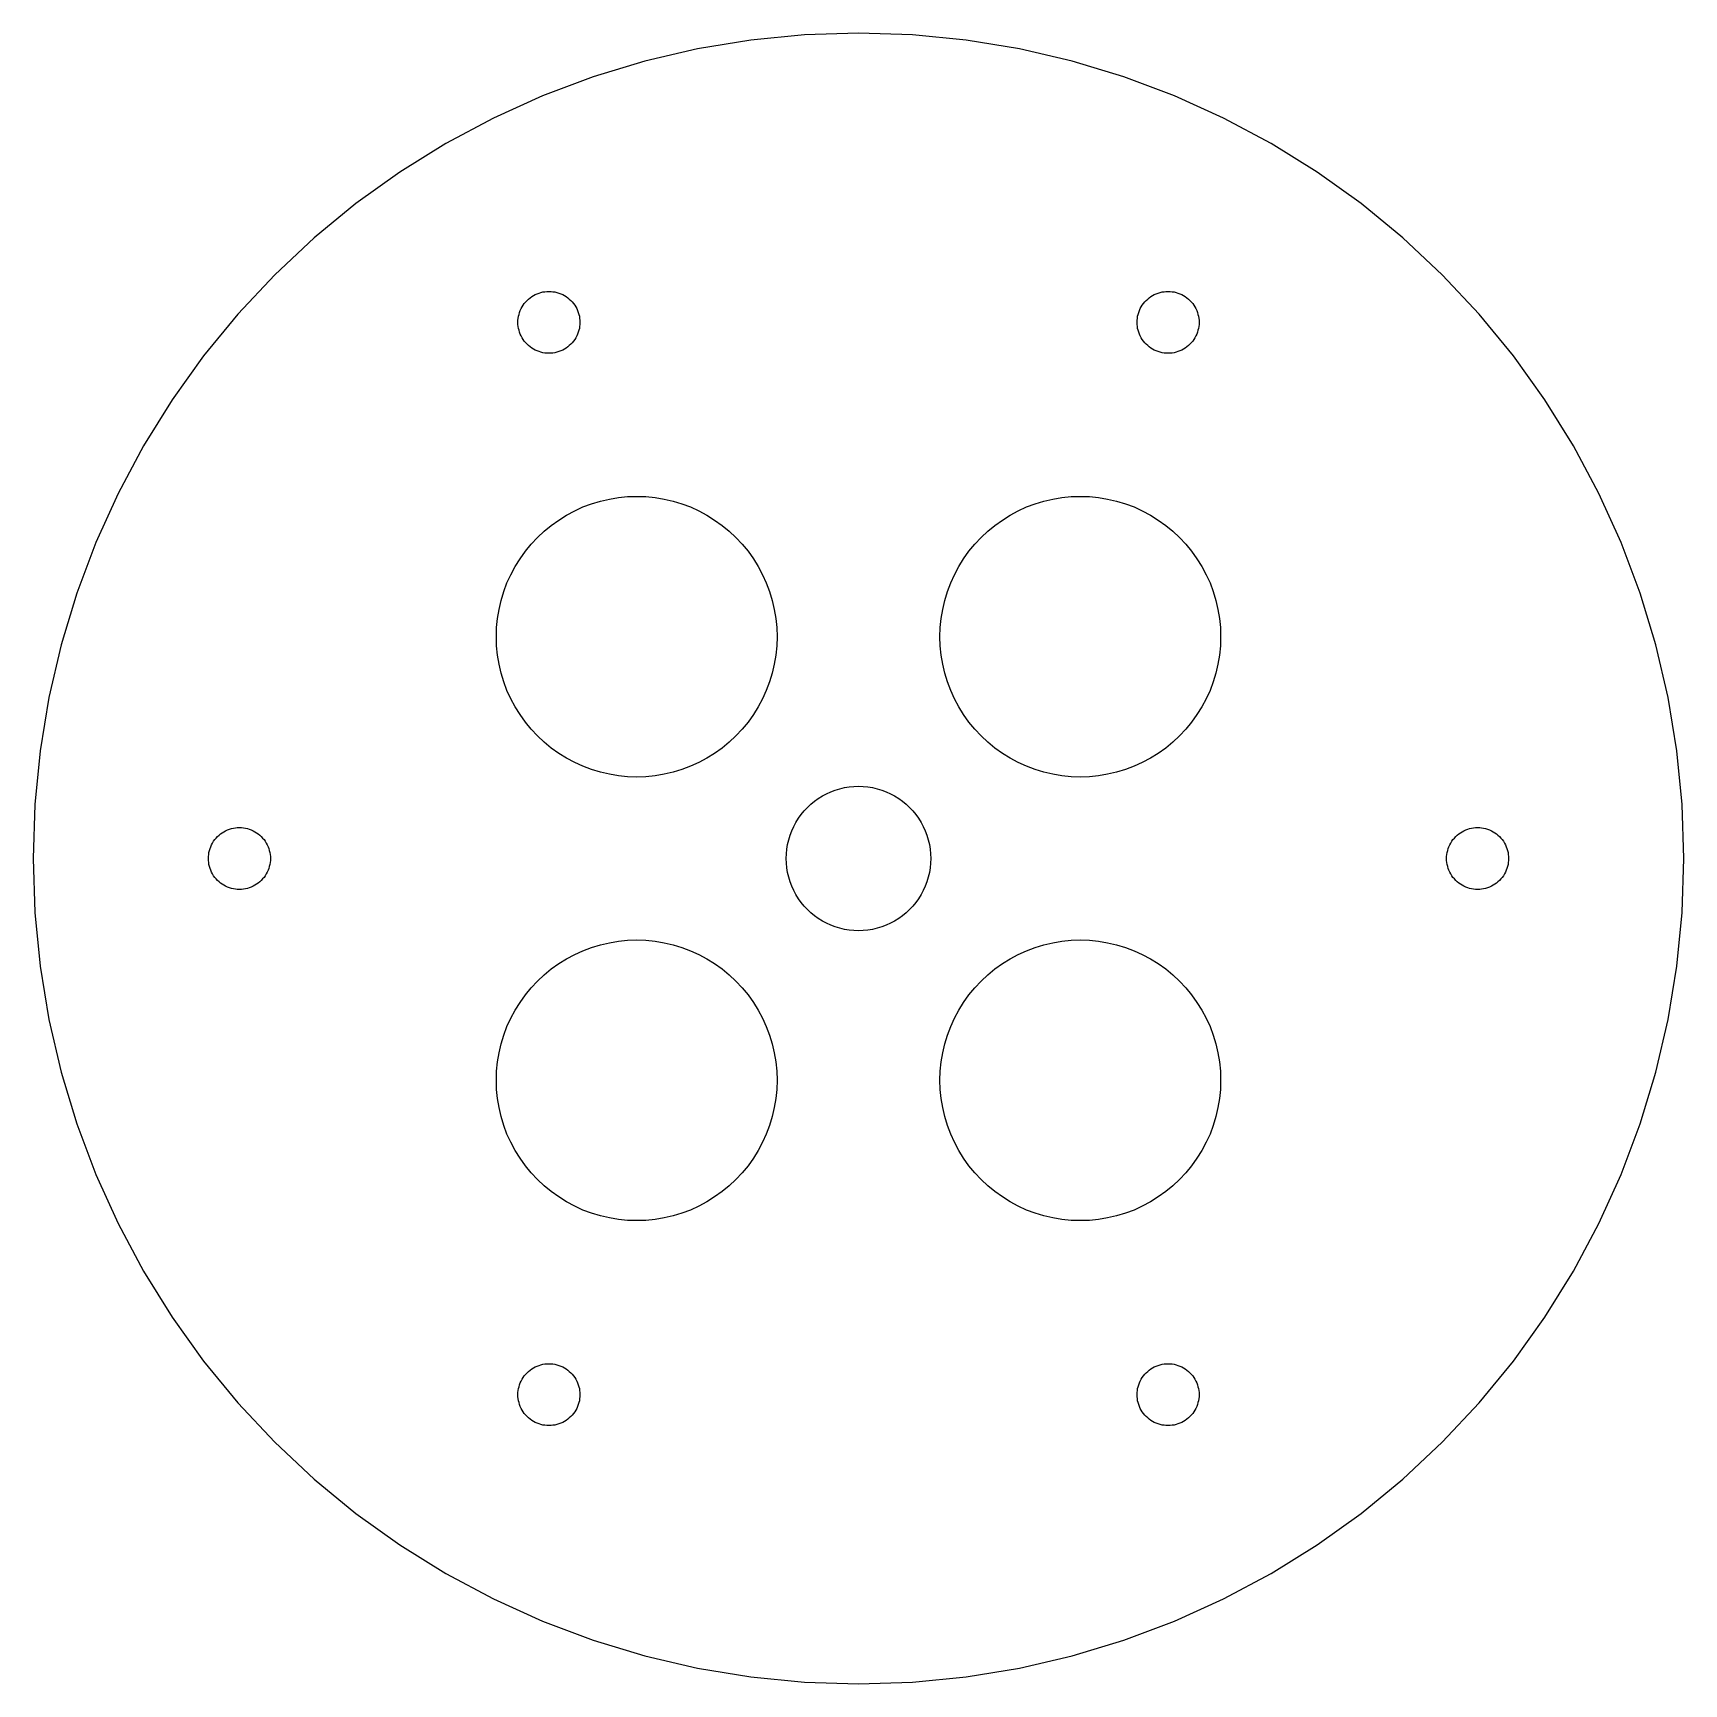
# Model space of a CAD drawing. Header units: millimetres. Extents: x -60 to 60, y -60 to 60.
import ezdxf

# ---------------------------------------------------------------- set-up
doc = ezdxf.new("R2010")
doc.units = ezdxf.units.MM

msp = doc.modelspace()

# ---------------------------------------------------------------- linework, layer by layer
at = {"layer": 'SCHNITT'}
for points in [[(3.92, -59.87), (7.83, -59.49), (11.71, -58.85), (15.53, -57.96), (19.29, -56.82), (22.96, -55.43), (26.54, -53.81), (30, -51.96), (33.33, -49.89), (36.53, -47.6), (39.56, -45.11), (42.43, -42.43), (45.11, -39.56), (47.6, -36.53), (49.89, -33.33), (51.96, -30), (53.81, -26.54), (55.43, -22.96), (56.82, -19.29), (57.96, -15.53), (58.85, -11.71), (59.49, -7.83), (59.87, -3.92), (60, 0), (59.87, 3.92), (59.49, 7.83), (58.85, 11.71), (57.96, 15.53), (56.82, 19.29), (55.43, 22.96), (53.81, 26.54), (51.96, 30), (49.89, 33.33), (47.6, 36.53), (45.11, 39.56), (42.43, 42.43), (39.56, 45.11), (36.53, 47.6), (33.33, 49.89), (30, 51.96), (26.54, 53.81), (22.96, 55.43), (19.29, 56.82), (15.53, 57.96), (11.71, 58.85), (7.83, 59.49), (3.92, 59.87), (0, 60), (-3.92, 59.87), (-7.83, 59.49), (-11.71, 58.85), (-15.53, 57.96), (-19.29, 56.82), (-22.96, 55.43), (-26.54, 53.81), (-30, 51.96), (-33.33, 49.89), (-36.53, 47.6), (-39.56, 45.11), (-42.43, 42.43), (-45.11, 39.56), (-47.6, 36.53), (-49.89, 33.33), (-51.96, 30), (-53.81, 26.54), (-55.43, 22.96), (-56.82, 19.29), (-57.96, 15.53), (-58.85, 11.71), (-59.49, 7.83), (-59.87, 3.92), (-60, 0), (-59.87, -3.92), (-59.49, -7.83), (-58.85, -11.71), (-57.96, -15.53), (-56.82, -19.29), (-55.43, -22.96), (-53.81, -26.54), (-51.96, -30), (-49.89, -33.33), (-47.6, -36.53), (-45.11, -39.56), (-42.43, -42.43), (-39.56, -45.11), (-36.53, -47.6), (-33.33, -49.89), (-30, -51.96), (-26.54, -53.81), (-22.96, -55.43), (-19.29, -56.82), (-15.53, -57.96), (-11.71, -58.85), (-7.83, -59.49), (-3.92, -59.87), (0, -60)], [(-22.65, 36.73), (-22.79, 36.74), (-22.94, 36.76), (-23.08, 36.8), (-23.22, 36.84), (-23.36, 36.89), (-23.5, 36.95), (-23.62, 37.02), (-23.75, 37.1), (-23.87, 37.19), (-23.98, 37.28), (-24.09, 37.38), (-24.19, 37.49), (-24.29, 37.6), (-24.37, 37.72), (-24.45, 37.85), (-24.52, 37.98), (-24.58, 38.11), (-24.63, 38.25), (-24.67, 38.39), (-24.71, 38.53), (-24.73, 38.68), (-24.75, 38.82), (-24.75, 38.97), (-24.75, 39.12), (-24.73, 39.26), (-24.71, 39.41), (-24.67, 39.55), (-24.63, 39.69), (-24.58, 39.83), (-24.52, 39.97), (-24.45, 40.1), (-24.37, 40.22), (-24.29, 40.34), (-24.19, 40.45), (-24.09, 40.56), (-23.98, 40.66), (-23.87, 40.76), (-23.75, 40.84), (-23.62, 40.92), (-23.5, 40.99), (-23.36, 41.05), (-23.22, 41.1), (-23.08, 41.14), (-22.94, 41.18), (-22.79, 41.2), (-22.65, 41.22), (-22.5, 41.22), (-22.35, 41.22), (-22.21, 41.2), (-22.06, 41.18), (-21.92, 41.14), (-21.78, 41.1), (-21.64, 41.05), (-21.5, 40.99), (-21.38, 40.92), (-21.25, 40.84), (-21.13, 40.76), (-21.02, 40.66), (-20.91, 40.56), (-20.81, 40.45), (-20.71, 40.34), (-20.63, 40.22), (-20.55, 40.1), (-20.48, 39.97), (-20.42, 39.83), (-20.37, 39.69), (-20.33, 39.55), (-20.29, 39.41), (-20.27, 39.26), (-20.25, 39.12), (-20.25, 38.97), (-20.25, 38.82), (-20.27, 38.68), (-20.29, 38.53), (-20.33, 38.39), (-20.37, 38.25), (-20.42, 38.11), (-20.48, 37.98), (-20.55, 37.85), (-20.63, 37.72), (-20.71, 37.6), (-20.81, 37.49), (-20.91, 37.38), (-21.02, 37.28), (-21.13, 37.19), (-21.25, 37.1), (-21.38, 37.02), (-21.5, 36.95), (-21.64, 36.89), (-21.78, 36.84), (-21.92, 36.8), (-22.06, 36.76), (-22.21, 36.74), (-22.35, 36.73), (-22.5, 36.72)], [(22.35, 36.73), (22.21, 36.74), (22.06, 36.76), (21.92, 36.8), (21.78, 36.84), (21.64, 36.89), (21.5, 36.95), (21.38, 37.02), (21.25, 37.1), (21.13, 37.19), (21.02, 37.28), (20.91, 37.38), (20.81, 37.49), (20.71, 37.6), (20.63, 37.72), (20.55, 37.85), (20.48, 37.98), (20.42, 38.11), (20.37, 38.25), (20.33, 38.39), (20.29, 38.53), (20.27, 38.68), (20.25, 38.82), (20.25, 38.97), (20.25, 39.12), (20.27, 39.26), (20.29, 39.41), (20.33, 39.55), (20.37, 39.69), (20.42, 39.83), (20.48, 39.97), (20.55, 40.1), (20.63, 40.22), (20.71, 40.34), (20.81, 40.45), (20.91, 40.56), (21.02, 40.66), (21.13, 40.76), (21.25, 40.84), (21.38, 40.92), (21.5, 40.99), (21.64, 41.05), (21.78, 41.1), (21.92, 41.14), (22.06, 41.18), (22.21, 41.2), (22.35, 41.22), (22.5, 41.22), (22.65, 41.22), (22.79, 41.2), (22.94, 41.18), (23.08, 41.14), (23.22, 41.1), (23.36, 41.05), (23.5, 40.99), (23.62, 40.92), (23.75, 40.84), (23.87, 40.76), (23.98, 40.66), (24.09, 40.56), (24.19, 40.45), (24.29, 40.34), (24.37, 40.22), (24.45, 40.1), (24.52, 39.97), (24.58, 39.83), (24.63, 39.69), (24.67, 39.55), (24.71, 39.41), (24.73, 39.26), (24.75, 39.12), (24.75, 38.97), (24.75, 38.82), (24.73, 38.68), (24.71, 38.53), (24.67, 38.39), (24.63, 38.25), (24.58, 38.11), (24.52, 37.98), (24.45, 37.85), (24.37, 37.72), (24.29, 37.6), (24.19, 37.49), (24.09, 37.38), (23.98, 37.28), (23.87, 37.19), (23.75, 37.1), (23.62, 37.02), (23.5, 36.95), (23.36, 36.89), (23.22, 36.84), (23.08, 36.8), (22.94, 36.76), (22.79, 36.74), (22.65, 36.73), (22.5, 36.72)], [(-16.79, 5.94), (-17.45, 6.01), (-18.11, 6.12), (-18.76, 6.27), (-19.4, 6.46), (-20.03, 6.7), (-20.63, 6.97), (-21.22, 7.29), (-21.79, 7.64), (-22.33, 8.03), (-22.85, 8.45), (-23.33, 8.91), (-23.79, 9.4), (-24.21, 9.91), (-24.6, 10.46), (-24.96, 11.02), (-25.27, 11.61), (-25.55, 12.22), (-25.78, 12.84), (-25.97, 13.48), (-26.13, 14.13), (-26.23, 14.79), (-26.3, 15.45), (-26.32, 16.12), (-26.3, 16.79), (-26.23, 17.45), (-26.13, 18.11), (-25.97, 18.76), (-25.78, 19.4), (-25.55, 20.03), (-25.27, 20.63), (-24.96, 21.22), (-24.6, 21.79), (-24.21, 22.33), (-23.79, 22.85), (-23.33, 23.33), (-22.85, 23.79), (-22.33, 24.21), (-21.79, 24.6), (-21.22, 24.96), (-20.63, 25.27), (-20.03, 25.55), (-19.4, 25.78), (-18.76, 25.97), (-18.11, 26.13), (-17.45, 26.23), (-16.79, 26.3), (-16.12, 26.32), (-15.45, 26.3), (-14.79, 26.23), (-14.13, 26.13), (-13.48, 25.97), (-12.84, 25.78), (-12.22, 25.55), (-11.61, 25.27), (-11.02, 24.96), (-10.46, 24.6), (-9.91, 24.21), (-9.4, 23.79), (-8.91, 23.33), (-8.45, 22.85), (-8.03, 22.33), (-7.64, 21.79), (-7.29, 21.22), (-6.97, 20.63), (-6.7, 20.03), (-6.46, 19.4), (-6.27, 18.76), (-6.12, 18.11), (-6.01, 17.45), (-5.94, 16.79), (-5.92, 16.12), (-5.94, 15.45), (-6.01, 14.79), (-6.12, 14.13), (-6.27, 13.48), (-6.46, 12.84), (-6.7, 12.22), (-6.97, 11.61), (-7.29, 11.02), (-7.64, 10.46), (-8.03, 9.91), (-8.45, 9.4), (-8.91, 8.91), (-9.4, 8.45), (-9.91, 8.03), (-10.46, 7.64), (-11.02, 7.29), (-11.61, 6.97), (-12.22, 6.7), (-12.84, 6.46), (-13.48, 6.27), (-14.13, 6.12), (-14.79, 6.01), (-15.45, 5.94), (-16.12, 5.92)], [(15.45, 5.94), (14.79, 6.01), (14.13, 6.12), (13.48, 6.27), (12.84, 6.46), (12.22, 6.7), (11.61, 6.97), (11.02, 7.29), (10.46, 7.64), (9.91, 8.03), (9.4, 8.45), (8.91, 8.91), (8.45, 9.4), (8.03, 9.91), (7.64, 10.46), (7.29, 11.02), (6.97, 11.61), (6.7, 12.22), (6.46, 12.84), (6.27, 13.48), (6.12, 14.13), (6.01, 14.79), (5.94, 15.45), (5.92, 16.12), (5.94, 16.79), (6.01, 17.45), (6.12, 18.11), (6.27, 18.76), (6.46, 19.4), (6.7, 20.03), (6.97, 20.63), (7.29, 21.22), (7.64, 21.79), (8.03, 22.33), (8.45, 22.85), (8.91, 23.33), (9.4, 23.79), (9.91, 24.21), (10.46, 24.6), (11.02, 24.96), (11.61, 25.27), (12.22, 25.55), (12.84, 25.78), (13.48, 25.97), (14.13, 26.13), (14.79, 26.23), (15.45, 26.3), (16.12, 26.32), (16.79, 26.3), (17.45, 26.23), (18.11, 26.13), (18.76, 25.97), (19.4, 25.78), (20.03, 25.55), (20.63, 25.27), (21.22, 24.96), (21.79, 24.6), (22.33, 24.21), (22.85, 23.79), (23.33, 23.33), (23.79, 22.85), (24.21, 22.33), (24.6, 21.79), (24.96, 21.22), (25.27, 20.63), (25.55, 20.03), (25.78, 19.4), (25.97, 18.76), (26.13, 18.11), (26.23, 17.45), (26.3, 16.79), (26.32, 16.12), (26.3, 15.45), (26.23, 14.79), (26.13, 14.13), (25.97, 13.48), (25.78, 12.84), (25.55, 12.22), (25.27, 11.61), (24.96, 11.02), (24.6, 10.46), (24.21, 9.91), (23.79, 9.4), (23.33, 8.91), (22.85, 8.45), (22.33, 8.03), (21.79, 7.64), (21.22, 7.29), (20.63, 6.97), (20.03, 6.7), (19.4, 6.46), (18.76, 6.27), (18.11, 6.12), (17.45, 6.01), (16.79, 5.94), (16.12, 5.92)], [(-0.34, -5.24), (-0.69, -5.21), (-1.02, -5.15), (-1.36, -5.07), (-1.69, -4.97), (-2.01, -4.85), (-2.32, -4.71), (-2.62, -4.55), (-2.92, -4.37), (-3.2, -4.17), (-3.46, -3.95), (-3.71, -3.71), (-3.95, -3.46), (-4.17, -3.2), (-4.37, -2.92), (-4.55, -2.62), (-4.71, -2.32), (-4.85, -2.01), (-4.97, -1.69), (-5.07, -1.36), (-5.15, -1.02), (-5.21, -0.69), (-5.24, -0.34), (-5.25, 0), (-5.24, 0.34), (-5.21, 0.69), (-5.15, 1.02), (-5.07, 1.36), (-4.97, 1.69), (-4.85, 2.01), (-4.71, 2.32), (-4.55, 2.62), (-4.37, 2.92), (-4.17, 3.2), (-3.95, 3.46), (-3.71, 3.71), (-3.46, 3.95), (-3.2, 4.17), (-2.92, 4.37), (-2.62, 4.55), (-2.32, 4.71), (-2.01, 4.85), (-1.69, 4.97), (-1.36, 5.07), (-1.02, 5.15), (-0.69, 5.21), (-0.34, 5.24), (0, 5.25), (0.34, 5.24), (0.69, 5.21), (1.02, 5.15), (1.36, 5.07), (1.69, 4.97), (2.01, 4.85), (2.32, 4.71), (2.62, 4.55), (2.92, 4.37), (3.2, 4.17), (3.46, 3.95), (3.71, 3.71), (3.95, 3.46), (4.17, 3.2), (4.37, 2.92), (4.55, 2.62), (4.71, 2.32), (4.85, 2.01), (4.97, 1.69), (5.07, 1.36), (5.15, 1.02), (5.21, 0.69), (5.24, 0.34), (5.25, 0), (5.24, -0.34), (5.21, -0.69), (5.15, -1.02), (5.07, -1.36), (4.97, -1.69), (4.85, -2.01), (4.71, -2.32), (4.55, -2.62), (4.37, -2.92), (4.17, -3.2), (3.95, -3.46), (3.71, -3.71), (3.46, -3.95), (3.2, -4.17), (2.92, -4.37), (2.62, -4.55), (2.32, -4.71), (2.01, -4.85), (1.69, -4.97), (1.36, -5.07), (1.02, -5.15), (0.69, -5.21), (0.34, -5.24), (0, -5.25)], [(-45.15, -2.25), (-45.29, -2.23), (-45.44, -2.21), (-45.58, -2.17), (-45.72, -2.13), (-45.86, -2.08), (-46, -2.02), (-46.12, -1.95), (-46.25, -1.87), (-46.37, -1.79), (-46.48, -1.69), (-46.59, -1.59), (-46.69, -1.48), (-46.79, -1.37), (-46.87, -1.25), (-46.95, -1.12), (-47.02, -1), (-47.08, -0.86), (-47.13, -0.72), (-47.17, -0.58), (-47.21, -0.44), (-47.23, -0.29), (-47.25, -0.15), (-47.25, 0), (-47.25, 0.15), (-47.23, 0.29), (-47.21, 0.44), (-47.17, 0.58), (-47.13, 0.72), (-47.08, 0.86), (-47.02, 1), (-46.95, 1.12), (-46.87, 1.25), (-46.79, 1.37), (-46.69, 1.48), (-46.59, 1.59), (-46.48, 1.69), (-46.37, 1.79), (-46.25, 1.87), (-46.12, 1.95), (-46, 2.02), (-45.86, 2.08), (-45.72, 2.13), (-45.58, 2.17), (-45.44, 2.21), (-45.29, 2.23), (-45.15, 2.25), (-45, 2.25), (-44.85, 2.25), (-44.71, 2.23), (-44.56, 2.21), (-44.42, 2.17), (-44.28, 2.13), (-44.14, 2.08), (-44, 2.02), (-43.88, 1.95), (-43.75, 1.87), (-43.63, 1.79), (-43.52, 1.69), (-43.41, 1.59), (-43.31, 1.48), (-43.21, 1.37), (-43.13, 1.25), (-43.05, 1.12), (-42.98, 1), (-42.92, 0.86), (-42.87, 0.72), (-42.83, 0.58), (-42.79, 0.44), (-42.77, 0.29), (-42.75, 0.15), (-42.75, 0), (-42.75, -0.15), (-42.77, -0.29), (-42.79, -0.44), (-42.83, -0.58), (-42.87, -0.72), (-42.92, -0.86), (-42.98, -1), (-43.05, -1.12), (-43.13, -1.25), (-43.21, -1.37), (-43.31, -1.48), (-43.41, -1.59), (-43.52, -1.69), (-43.63, -1.79), (-43.75, -1.87), (-43.88, -1.95), (-44, -2.02), (-44.14, -2.08), (-44.28, -2.13), (-44.42, -2.17), (-44.56, -2.21), (-44.71, -2.23), (-44.85, -2.25), (-45, -2.25)], [(44.85, -2.25), (44.71, -2.23), (44.56, -2.21), (44.42, -2.17), (44.28, -2.13), (44.14, -2.08), (44, -2.02), (43.88, -1.95), (43.75, -1.87), (43.63, -1.79), (43.52, -1.69), (43.41, -1.59), (43.31, -1.48), (43.21, -1.37), (43.13, -1.25), (43.05, -1.12), (42.98, -1), (42.92, -0.86), (42.87, -0.72), (42.83, -0.58), (42.79, -0.44), (42.77, -0.29), (42.75, -0.15), (42.75, 0), (42.75, 0.15), (42.77, 0.29), (42.79, 0.44), (42.83, 0.58), (42.87, 0.72), (42.92, 0.86), (42.98, 1), (43.05, 1.12), (43.13, 1.25), (43.21, 1.37), (43.31, 1.48), (43.41, 1.59), (43.52, 1.69), (43.63, 1.79), (43.75, 1.87), (43.88, 1.95), (44, 2.02), (44.14, 2.08), (44.28, 2.13), (44.42, 2.17), (44.56, 2.21), (44.71, 2.23), (44.85, 2.25), (45, 2.25), (45.15, 2.25), (45.29, 2.23), (45.44, 2.21), (45.58, 2.17), (45.72, 2.13), (45.86, 2.08), (46, 2.02), (46.12, 1.95), (46.25, 1.87), (46.37, 1.79), (46.48, 1.69), (46.59, 1.59), (46.69, 1.48), (46.79, 1.37), (46.87, 1.25), (46.95, 1.12), (47.02, 1), (47.08, 0.86), (47.13, 0.72), (47.17, 0.58), (47.21, 0.44), (47.23, 0.29), (47.25, 0.15), (47.25, 0), (47.25, -0.15), (47.23, -0.29), (47.21, -0.44), (47.17, -0.58), (47.13, -0.72), (47.08, -0.86), (47.02, -1), (46.95, -1.12), (46.87, -1.25), (46.79, -1.37), (46.69, -1.48), (46.59, -1.59), (46.48, -1.69), (46.37, -1.79), (46.25, -1.87), (46.12, -1.95), (46, -2.02), (45.86, -2.08), (45.72, -2.13), (45.58, -2.17), (45.44, -2.21), (45.29, -2.23), (45.15, -2.25), (45, -2.25)], [(-16.79, -26.3), (-17.45, -26.23), (-18.11, -26.13), (-18.76, -25.97), (-19.4, -25.78), (-20.03, -25.55), (-20.63, -25.27), (-21.22, -24.96), (-21.79, -24.6), (-22.33, -24.21), (-22.85, -23.79), (-23.33, -23.33), (-23.79, -22.85), (-24.21, -22.33), (-24.6, -21.79), (-24.96, -21.22), (-25.27, -20.63), (-25.55, -20.03), (-25.78, -19.4), (-25.97, -18.76), (-26.13, -18.11), (-26.23, -17.45), (-26.3, -16.79), (-26.32, -16.12), (-26.3, -15.45), (-26.23, -14.79), (-26.13, -14.13), (-25.97, -13.48), (-25.78, -12.84), (-25.55, -12.22), (-25.27, -11.61), (-24.96, -11.02), (-24.6, -10.46), (-24.21, -9.91), (-23.79, -9.4), (-23.33, -8.91), (-22.85, -8.45), (-22.33, -8.03), (-21.79, -7.64), (-21.22, -7.29), (-20.63, -6.97), (-20.03, -6.7), (-19.4, -6.46), (-18.76, -6.27), (-18.11, -6.12), (-17.45, -6.01), (-16.79, -5.94), (-16.12, -5.92), (-15.45, -5.94), (-14.79, -6.01), (-14.13, -6.12), (-13.48, -6.27), (-12.84, -6.46), (-12.22, -6.7), (-11.61, -6.97), (-11.02, -7.29), (-10.46, -7.64), (-9.91, -8.03), (-9.4, -8.45), (-8.91, -8.91), (-8.45, -9.4), (-8.03, -9.91), (-7.64, -10.46), (-7.29, -11.02), (-6.97, -11.61), (-6.7, -12.22), (-6.46, -12.84), (-6.27, -13.48), (-6.12, -14.13), (-6.01, -14.79), (-5.94, -15.45), (-5.92, -16.12), (-5.94, -16.79), (-6.01, -17.45), (-6.12, -18.11), (-6.27, -18.76), (-6.46, -19.4), (-6.7, -20.03), (-6.97, -20.63), (-7.29, -21.22), (-7.64, -21.79), (-8.03, -22.33), (-8.45, -22.85), (-8.91, -23.33), (-9.4, -23.79), (-9.91, -24.21), (-10.46, -24.6), (-11.02, -24.96), (-11.61, -25.27), (-12.22, -25.55), (-12.84, -25.78), (-13.48, -25.97), (-14.13, -26.13), (-14.79, -26.23), (-15.45, -26.3), (-16.12, -26.32)], [(15.45, -26.3), (14.79, -26.23), (14.13, -26.13), (13.48, -25.97), (12.84, -25.78), (12.22, -25.55), (11.61, -25.27), (11.02, -24.96), (10.46, -24.6), (9.91, -24.21), (9.4, -23.79), (8.91, -23.33), (8.45, -22.85), (8.03, -22.33), (7.64, -21.79), (7.29, -21.22), (6.97, -20.63), (6.7, -20.03), (6.46, -19.4), (6.27, -18.76), (6.12, -18.11), (6.01, -17.45), (5.94, -16.79), (5.92, -16.12), (5.94, -15.45), (6.01, -14.79), (6.12, -14.13), (6.27, -13.48), (6.46, -12.84), (6.7, -12.22), (6.97, -11.61), (7.29, -11.02), (7.64, -10.46), (8.03, -9.91), (8.45, -9.4), (8.91, -8.91), (9.4, -8.45), (9.91, -8.03), (10.46, -7.64), (11.02, -7.29), (11.61, -6.97), (12.22, -6.7), (12.84, -6.46), (13.48, -6.27), (14.13, -6.12), (14.79, -6.01), (15.45, -5.94), (16.12, -5.92), (16.79, -5.94), (17.45, -6.01), (18.11, -6.12), (18.76, -6.27), (19.4, -6.46), (20.03, -6.7), (20.63, -6.97), (21.22, -7.29), (21.79, -7.64), (22.33, -8.03), (22.85, -8.45), (23.33, -8.91), (23.79, -9.4), (24.21, -9.91), (24.6, -10.46), (24.96, -11.02), (25.27, -11.61), (25.55, -12.22), (25.78, -12.84), (25.97, -13.48), (26.13, -14.13), (26.23, -14.79), (26.3, -15.45), (26.32, -16.12), (26.3, -16.79), (26.23, -17.45), (26.13, -18.11), (25.97, -18.76), (25.78, -19.4), (25.55, -20.03), (25.27, -20.63), (24.96, -21.22), (24.6, -21.79), (24.21, -22.33), (23.79, -22.85), (23.33, -23.33), (22.85, -23.79), (22.33, -24.21), (21.79, -24.6), (21.22, -24.96), (20.63, -25.27), (20.03, -25.55), (19.4, -25.78), (18.76, -25.97), (18.11, -26.13), (17.45, -26.23), (16.79, -26.3), (16.12, -26.32)], [(-22.65, -41.22), (-22.79, -41.2), (-22.94, -41.18), (-23.08, -41.14), (-23.22, -41.1), (-23.36, -41.05), (-23.5, -40.99), (-23.62, -40.92), (-23.75, -40.84), (-23.87, -40.76), (-23.98, -40.66), (-24.09, -40.56), (-24.19, -40.45), (-24.29, -40.34), (-24.37, -40.22), (-24.45, -40.1), (-24.52, -39.97), (-24.58, -39.83), (-24.63, -39.69), (-24.67, -39.55), (-24.71, -39.41), (-24.73, -39.26), (-24.75, -39.12), (-24.75, -38.97), (-24.75, -38.82), (-24.73, -38.68), (-24.71, -38.53), (-24.67, -38.39), (-24.63, -38.25), (-24.58, -38.11), (-24.52, -37.98), (-24.45, -37.85), (-24.37, -37.72), (-24.29, -37.6), (-24.19, -37.49), (-24.09, -37.38), (-23.98, -37.28), (-23.87, -37.19), (-23.75, -37.1), (-23.62, -37.02), (-23.5, -36.95), (-23.36, -36.89), (-23.22, -36.84), (-23.08, -36.8), (-22.94, -36.76), (-22.79, -36.74), (-22.65, -36.73), (-22.5, -36.72), (-22.35, -36.73), (-22.21, -36.74), (-22.06, -36.76), (-21.92, -36.8), (-21.78, -36.84), (-21.64, -36.89), (-21.5, -36.95), (-21.38, -37.02), (-21.25, -37.1), (-21.13, -37.19), (-21.02, -37.28), (-20.91, -37.38), (-20.81, -37.49), (-20.71, -37.6), (-20.63, -37.72), (-20.55, -37.85), (-20.48, -37.98), (-20.42, -38.11), (-20.37, -38.25), (-20.33, -38.39), (-20.29, -38.53), (-20.27, -38.68), (-20.25, -38.82), (-20.25, -38.97), (-20.25, -39.12), (-20.27, -39.26), (-20.29, -39.41), (-20.33, -39.55), (-20.37, -39.69), (-20.42, -39.83), (-20.48, -39.97), (-20.55, -40.1), (-20.63, -40.22), (-20.71, -40.34), (-20.81, -40.45), (-20.91, -40.56), (-21.02, -40.66), (-21.13, -40.76), (-21.25, -40.84), (-21.38, -40.92), (-21.5, -40.99), (-21.64, -41.05), (-21.78, -41.1), (-21.92, -41.14), (-22.06, -41.18), (-22.21, -41.2), (-22.35, -41.22), (-22.5, -41.22)], [(22.35, -41.22), (22.21, -41.2), (22.06, -41.18), (21.92, -41.14), (21.78, -41.1), (21.64, -41.05), (21.5, -40.99), (21.38, -40.92), (21.25, -40.84), (21.13, -40.76), (21.02, -40.66), (20.91, -40.56), (20.81, -40.45), (20.71, -40.34), (20.63, -40.22), (20.55, -40.1), (20.48, -39.97), (20.42, -39.83), (20.37, -39.69), (20.33, -39.55), (20.29, -39.41), (20.27, -39.26), (20.25, -39.12), (20.25, -38.97), (20.25, -38.82), (20.27, -38.68), (20.29, -38.53), (20.33, -38.39), (20.37, -38.25), (20.42, -38.11), (20.48, -37.98), (20.55, -37.85), (20.63, -37.72), (20.71, -37.6), (20.81, -37.49), (20.91, -37.38), (21.02, -37.28), (21.13, -37.19), (21.25, -37.1), (21.38, -37.02), (21.5, -36.95), (21.64, -36.89), (21.78, -36.84), (21.92, -36.8), (22.06, -36.76), (22.21, -36.74), (22.35, -36.73), (22.5, -36.72), (22.65, -36.73), (22.79, -36.74), (22.94, -36.76), (23.08, -36.8), (23.22, -36.84), (23.36, -36.89), (23.5, -36.95), (23.62, -37.02), (23.75, -37.1), (23.87, -37.19), (23.98, -37.28), (24.09, -37.38), (24.19, -37.49), (24.29, -37.6), (24.37, -37.72), (24.45, -37.85), (24.52, -37.98), (24.58, -38.11), (24.63, -38.25), (24.67, -38.39), (24.71, -38.53), (24.73, -38.68), (24.75, -38.82), (24.75, -38.97), (24.75, -39.12), (24.73, -39.26), (24.71, -39.41), (24.67, -39.55), (24.63, -39.69), (24.58, -39.83), (24.52, -39.97), (24.45, -40.1), (24.37, -40.22), (24.29, -40.34), (24.19, -40.45), (24.09, -40.56), (23.98, -40.66), (23.87, -40.76), (23.75, -40.84), (23.62, -40.92), (23.5, -40.99), (23.36, -41.05), (23.22, -41.1), (23.08, -41.14), (22.94, -41.18), (22.79, -41.2), (22.65, -41.22), (22.5, -41.22)]]:
    msp.add_lwpolyline(points, close=True, dxfattribs=at)

doc.saveas('drawing.dxf')
